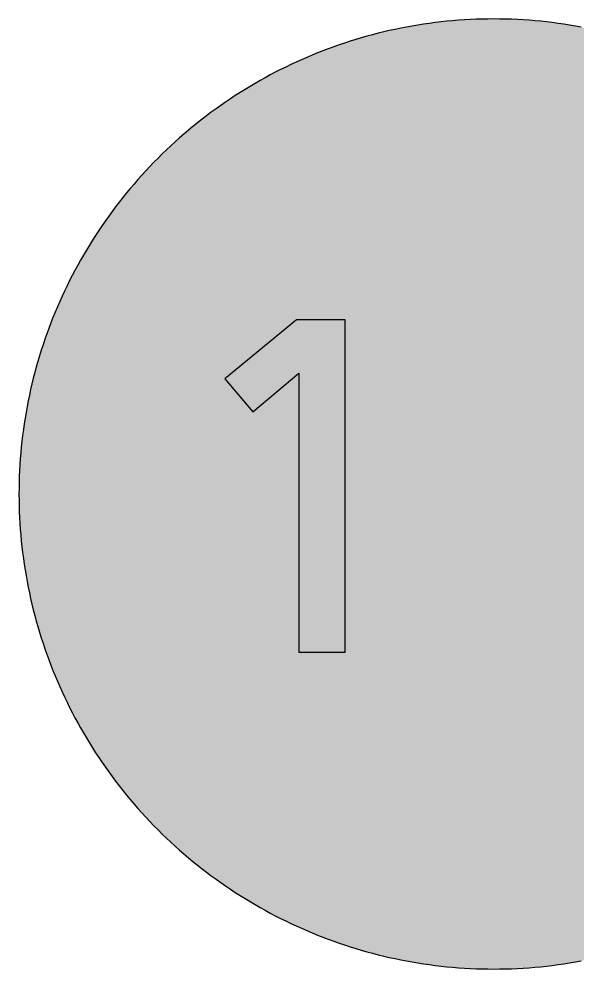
# Model space of a CAD drawing. Header units: millimetres. Extents: x 0 to 212, y 0 to 212.
# Drawn here: x 0.1 to 124.4, y 0.1 to 211.7 of the extents above; entities that cross this region are included whole.
import ezdxf

# ---------------------------------------------------------------- set-up
doc = ezdxf.new("R2010")
doc.units = ezdxf.units.MM

msp = doc.modelspace()

# ---------------------------------------------------------------- hatches: boundary and pattern name
for color, points in [(254, [(211.7189, 105.8869), (211.709, 107.2007), (211.6861, 108.5139), (211.6455, 109.8245), (211.5871, 111.1326), (211.5134, 112.4407), (211.4245, 113.7437), (211.3204, 115.0468), (211.201, 116.3447), (211.0638, 117.6426), (210.9114, 118.9355), (210.7413, 120.2258), (210.5584, 121.5136), (210.3577, 122.7988), (210.1418, 124.079), (209.9107, 125.3566), (209.6643, 126.6292), (209.4027, 127.8992), (209.1258, 129.1641), (208.8337, 130.4239), (208.5264, 131.6812), (208.2038, 132.936), (207.866, 134.1831), (207.5104, 135.4277), (207.1421, 136.6647), (206.7611, 137.8991), (206.3623, 139.1285), (205.9483, 140.3502), (205.5216, 141.5694), (205.0771, 142.781), (204.6199, 143.9901), (204.1474, 145.1915), (203.6623, 146.3853), (203.1619, 147.574), (202.6463, 148.7576), (202.1154, 149.9362), (201.5693, 151.1046), (201.0105, 152.2705), (200.439, 153.4262), (199.8523, 154.5768), (199.2503, 155.7198), (198.6356, 156.8577), (198.0057, 157.9855), (197.3605, 159.1081), (196.7052, 160.2232), (196.0321, 161.3281), (195.3489, 162.4279), (194.6504, 163.5176), (193.9366, 164.6022), (193.2102, 165.6766), (192.471, 166.7434), (191.7167, 167.8), (190.9521, 168.849), (190.1698, 169.8904), (189.3773, 170.9217), (188.5696, 171.9428), (187.7517, 172.9562), (186.9161, 173.9621), (186.0702, 174.9552), (185.2117, 175.9407), (184.338, 176.9161), (183.454, 177.8838), (182.5549, 178.8389), (181.643, 179.7837), (180.721, 180.7185), (179.7837, 181.643), (178.8389, 182.5549), (177.8838, 183.454), (176.9161, 184.338), (175.9407, 185.2117), (174.9552, 186.0702), (173.9621, 186.9161), (172.9562, 187.7492), (171.9428, 188.5696), (170.9217, 189.3773), (169.8904, 190.1698), (168.849, 190.9496), (167.8, 191.7167), (166.7408, 192.471), (165.6766, 193.2102), (164.6022, 193.9366), (163.5176, 194.6504), (162.4279, 195.3489), (161.3281, 196.0321), (160.2232, 196.7052), (159.1081, 197.3631), (157.9855, 198.0057), (156.8577, 198.6356), (155.7198, 199.2503), (154.5768, 199.8523), (153.4262, 200.439), (152.2705, 201.0131), (151.1046, 201.5719), (149.9362, 202.1154), (148.7576, 202.6463), (147.574, 203.1619), (146.3853, 203.6623), (145.1889, 204.15), (143.9875, 204.6199), (142.781, 205.0796), (141.5694, 205.5216), (140.3502, 205.9483), (139.1285, 206.3623), (137.8991, 206.7611), (136.6647, 207.1446), (135.4252, 207.5129), (134.1831, 207.866), (132.9334, 208.2038), (131.6812, 208.5264), (130.4239, 208.8337), (129.1641, 209.1284), (127.8966, 209.4052), (126.6292, 209.6668), (125.3541, 209.9132), (124.0765, 210.1444), (122.7963, 210.3603), (121.5136, 210.5584), (120.2258, 210.7438), (118.9355, 210.9114), (117.6401, 211.0638), (116.3447, 211.201), (115.0468, 211.3229), (113.7437, 211.4271), (112.4382, 211.516), (111.1326, 211.5896), (109.8245, 211.6455), (108.5113, 211.6861), (107.1982, 211.7115), (105.885, 211.7192), (104.5693, 211.7115), (103.2561, 211.6861), (101.9454, 211.6455), (100.6373, 211.5896), (99.3292, 211.516), (98.0262, 211.4271), (96.7232, 211.3229), (95.4253, 211.201), (94.1273, 211.0638), (92.8345, 210.9114), (91.5441, 210.7438), (90.2564, 210.5584), (88.9711, 210.3603), (87.691, 210.1444), (86.4133, 209.9132), (85.1408, 209.6668), (83.8708, 209.4052), (82.6059, 209.1284), (81.346, 208.8337), (80.0887, 208.5264), (78.834, 208.2038), (77.5868, 207.866), (76.3422, 207.5129), (75.1053, 207.1446), (73.8708, 206.7611), (72.6415, 206.3623), (71.4197, 205.9483), (70.2005, 205.5216), (68.9889, 205.0796), (67.7799, 204.6199), (66.5785, 204.15), (65.3847, 203.6623), (64.196, 203.1619), (63.0123, 202.6463), (61.8338, 202.1154), (60.6628, 201.5719), (59.4995, 201.0131), (58.3438, 200.439), (57.1932, 199.8523), (56.0502, 199.2503), (54.9123, 198.6356), (53.7845, 198.0057), (52.6618, 197.3631), (51.5468, 196.7052), (50.4419, 196.0321), (49.342, 195.3489), (48.2524, 194.6504), (47.1678, 193.9366), (46.0934, 193.2102), (45.0266, 192.471), (43.9699, 191.7167), (42.9209, 190.9496), (41.8795, 190.1698), (40.8483, 189.3773), (39.8272, 188.5696), (38.8137, 187.7492), (37.8079, 186.9161), (36.8148, 186.0702), (35.8292, 185.2117), (34.8539, 184.338), (33.8861, 183.454), (32.9311, 182.5549), (31.9862, 181.643), (31.049, 180.7185), (30.1269, 179.7837), (29.2151, 178.8389), (28.3159, 177.8838), (27.432, 176.9161), (26.5582, 175.9407), (25.6997, 174.9552), (24.8539, 173.9621), (24.0208, 172.9562), (23.2004, 171.9428), (22.3926, 170.9217), (21.6002, 169.8904), (20.8204, 168.849), (20.0533, 167.8), (19.2989, 166.7434), (18.5598, 165.6766), (17.8333, 164.6022), (17.1196, 163.5176), (16.4211, 162.4279), (15.7378, 161.3281), (15.0647, 160.2232), (14.4069, 159.1081), (13.7643, 157.9855), (13.1343, 156.8577), (12.5197, 155.7198), (11.9177, 154.5768), (11.3309, 153.4262), (10.7569, 152.2705), (10.1981, 151.1046), (9.6545, 149.9362), (9.1237, 148.7576), (8.6081, 147.574), (8.1077, 146.3853), (7.62, 145.1915), (7.1501, 143.9901), (6.6904, 142.781), (6.2484, 141.5694), (5.8217, 140.3502), (5.4077, 139.1285), (5.0089, 137.8991), (4.6253, 136.6647), (4.257, 135.4277), (3.904, 134.1831), (3.5662, 132.936), (3.2436, 131.6812), (2.9362, 130.4239), (2.6416, 129.1641), (2.3647, 127.8992), (2.1031, 126.6292), (1.8567, 125.3566), (1.6256, 124.079), (1.4097, 122.7988), (1.2116, 121.5136), (1.0262, 120.2258), (0.8585, 118.9355), (0.7061, 117.6426), (0.569, 116.3447), (0.447, 115.0468), (0.3429, 113.7437), (0.254, 112.4407), (0.1803, 111.1326), (0.1245, 109.8245), (0.0838, 108.5139), (0.0584, 107.2007), (0.0508, 105.885), (0.0584, 104.5718), (0.0838, 103.2586), (0.1245, 101.9454), (0.1803, 100.6373), (0.254, 99.3318), (0.3429, 98.0262), (0.447, 96.7232), (0.569, 95.4253), (0.7061, 94.1299), (0.8585, 92.8345), (1.0262, 91.5441), (1.2116, 90.2564), (1.4097, 88.9737), (1.6256, 87.6935), (1.8567, 86.4159), (2.1031, 85.1408), (2.3647, 83.8733), (2.6416, 82.6059), (2.9362, 81.346), (3.2436, 80.0887), (3.5662, 78.8365), (3.904, 77.5868), (4.257, 76.3448), (4.6253, 75.1053), (5.0089, 73.8708), (5.4077, 72.6415), (5.8217, 71.4197), (6.2484, 70.2005), (6.6904, 68.9889), (7.1501, 67.7824), (7.62, 66.581), (8.1077, 65.3847), (8.6081, 64.196), (9.1237, 63.0123), (9.6545, 61.8338), (10.1981, 60.6654), (10.7569, 59.4995), (11.3309, 58.3438), (11.9177, 57.1932), (12.5197, 56.0502), (13.1343, 54.9123), (13.7643, 53.7845), (14.4069, 52.6618), (15.0647, 51.5468), (15.7378, 50.4419), (16.4211, 49.342), (17.1196, 48.2524), (17.8333, 47.1678), (18.5598, 46.0934), (19.2989, 45.0291), (20.0533, 43.9699), (20.8204, 42.9209), (21.6002, 41.8795), (22.3926, 40.8483), (23.2004, 39.8272), (24.0208, 38.8137), (24.8539, 37.8079), (25.6997, 36.8148), (26.5582, 35.8292), (27.432, 34.8539), (28.3159, 33.8861), (29.2151, 32.9311), (30.1269, 31.9862), (31.049, 31.049), (31.9862, 30.1269), (32.9311, 29.2151), (33.8861, 28.3159), (34.8539, 27.432), (35.8292, 26.5582), (36.8148, 25.6997), (37.8079, 24.8539), (38.8137, 24.0182), (39.8272, 23.2004), (40.8483, 22.3926), (41.8795, 21.6002), (42.9209, 20.8178), (43.9699, 20.0533), (45.0266, 19.2989), (46.0934, 18.5598), (47.1678, 17.8333), (48.2524, 17.1196), (49.342, 16.4211), (50.4419, 15.7378), (51.5468, 15.0647), (52.6618, 14.4094), (53.7845, 13.7643), (54.9123, 13.1343), (56.0502, 12.5197), (57.1932, 11.9177), (58.3438, 11.3309), (59.4995, 10.7594), (60.6628, 10.2006), (61.8338, 9.6545), (63.0123, 9.1237), (64.196, 8.6081), (65.3847, 8.1077), (66.5785, 7.6225), (67.7799, 7.1501), (68.9889, 6.6929), (70.2005, 6.2484), (71.4197, 5.8217), (72.6415, 5.4077), (73.8708, 5.0089), (75.1053, 4.6279), (76.3422, 4.2596), (77.5868, 3.904), (78.834, 3.5662), (80.0887, 3.2436), (81.346, 2.9362), (82.6059, 2.6441), (83.8708, 2.3673), (85.1408, 2.1057), (86.4133, 1.8593), (87.691, 1.6281), (88.9711, 1.4122), (90.2564, 1.2116), (91.5441, 1.0287), (92.8345, 0.8585), (94.1273, 0.7061), (95.4253, 0.569), (96.7232, 0.4496), (98.0262, 0.3454), (99.3292, 0.2565), (100.6373, 0.1829), (101.9454, 0.1245), (103.2561, 0.0838), (104.5693, 0.061), (105.885, 0.0533), (107.1982, 0.061), (108.5113, 0.0838), (109.8245, 0.1245), (111.1326, 0.1829), (112.4382, 0.2565), (113.7437, 0.3454), (115.0468, 0.4496), (116.3447, 0.569), (117.6401, 0.7061), (118.9355, 0.8585), (120.2258, 1.0287), (121.5136, 1.2116), (122.7963, 1.4122), (124.0765, 1.6281), (125.3541, 1.8593), (126.6292, 2.1057), (127.8966, 2.3673), (129.1641, 2.6441), (130.4239, 2.9362), (131.6812, 3.2436), (132.9334, 3.5662), (134.1831, 3.904), (135.4252, 4.2596), (136.6647, 4.6279), (137.8991, 5.0089), (139.1285, 5.4077), (140.3502, 5.8217), (141.5694, 6.2484), (142.781, 6.6929), (143.9875, 7.1501), (145.1889, 7.6225), (146.3853, 8.1077), (147.574, 8.6081), (148.7576, 9.1237), (149.9362, 9.6545), (151.1046, 10.2006), (152.2705, 10.7594), (153.4262, 11.3309), (154.5768, 11.9177), (155.7198, 12.5197), (156.8577, 13.1343), (157.9855, 13.7643), (159.1081, 14.4094), (160.2232, 15.0647), (161.3281, 15.7378), (162.4279, 16.4211), (163.5176, 17.1196), (164.6022, 17.8333), (165.6766, 18.5598), (166.7408, 19.2989), (167.8, 20.0533), (168.849, 20.8178), (169.8904, 21.6002), (170.9217, 22.3926), (171.9428, 23.2004), (172.9562, 24.0182), (173.9621, 24.8539), (174.9552, 25.6997), (175.9407, 26.5582), (176.9161, 27.432), (177.8838, 28.3159), (178.8389, 29.2151), (179.7837, 30.1269), (180.721, 31.049), (181.643, 31.9862), (182.5549, 32.9311), (183.454, 33.8861), (184.338, 34.8539), (185.2117, 35.8292), (186.0702, 36.8148), (186.9161, 37.8079), (187.7517, 38.8137), (188.5696, 39.8272), (189.3773, 40.8483), (190.1698, 41.8795), (190.9521, 42.9209), (191.7167, 43.9699), (192.471, 45.0291), (193.2102, 46.0934), (193.9366, 47.1678), (194.6504, 48.2524), (195.3489, 49.342), (196.0321, 50.4419), (196.7052, 51.5468), (197.3605, 52.6618), (198.0057, 53.7845), (198.6356, 54.9123), (199.2503, 56.0502), (199.8523, 57.1932), (200.439, 58.3438), (201.0105, 59.4995), (201.5693, 60.6654), (202.1154, 61.8338), (202.6463, 63.0123), (203.1619, 64.196), (203.6623, 65.3847), (204.1474, 66.581), (204.6199, 67.7824), (205.0771, 68.9889), (205.5216, 70.2005), (205.9483, 71.4197), (206.3623, 72.6415), (206.7611, 73.8708), (207.1421, 75.1053), (207.5104, 76.3448), (207.866, 77.5868), (208.2038, 78.8365), (208.5264, 80.0887), (208.8337, 81.346), (209.1258, 82.6059), (209.4027, 83.8733), (209.6643, 85.1408), (209.9107, 86.4159), (210.1418, 87.6935), (210.3577, 88.9737), (210.5584, 90.2564), (210.7413, 91.5441), (210.9114, 92.8345), (211.0638, 94.1299), (211.201, 95.4253), (211.3204, 96.7232), (211.4245, 98.0262), (211.5134, 99.3318), (211.5871, 100.6373), (211.6455, 101.9454), (211.6861, 103.2586), (211.709, 104.5718), (211.7166, 105.885)]), (59, [(62.4237, 70.6092), (72.7964, 70.6092), (72.7964, 144.6911), (61.8945, 144.6911), (45.9133, 131.5678), (52.1589, 124.1594), (62.4237, 132.8371)])]:
    msp.add_hatch(color=color).paths.add_polyline_path(points)
h = msp.add_hatch(color=59)
edge = h.paths.add_edge_path()
edge.add_line((111.8485, 107.5432), (111.8464, 106.3955))
edge.add_line((111.8464, 106.3955), (111.8413, 105.2779))
edge.add_line((111.8413, 105.2779), (111.8337, 104.1908))
edge.add_line((111.8337, 104.1908), (111.821, 103.1291))
edge.add_line((111.821, 103.1291), (111.8057, 102.0978))
edge.add_line((111.8057, 102.0978), (111.7879, 101.092))
edge.add_line((111.7879, 101.092), (111.7651, 100.1141))
edge.add_line((111.7651, 100.1141), (111.7397, 99.1641))
edge.add_line((111.7397, 99.1641), (111.7117, 98.2396))
edge.add_line((111.7117, 98.2396), (111.6787, 97.3404))
edge.add_line((111.6787, 97.3404), (111.6432, 96.4692))
edge.add_line((111.6432, 96.4692), (111.6025, 95.6208))
edge.add_line((111.6025, 95.6208), (111.5593, 94.8004))
edge.add_line((111.5593, 94.8004), (111.5111, 94.0029))
edge.add_line((111.5111, 94.0029), (111.4603, 93.2307))
edge.add_line((111.4603, 93.2307), (111.4069, 92.4814))
edge.add_line((111.4069, 92.4814), (111.346, 91.7575))
edge.add_line((111.346, 91.7575), (111.285, 91.0565))
edge.add_line((111.285, 91.0565), (111.219, 90.3757))
edge.add_line((111.219, 90.3757), (111.1479, 89.7204))
edge.add_line((111.1479, 89.7204), (111.0742, 89.088))
edge.add_line((111.0742, 89.088), (110.9955, 88.4758))
edge.add_line((110.9955, 88.4758), (110.9116, 87.8865))
edge.add_line((110.9116, 87.8865), (110.8253, 87.3176))
edge.add_line((110.8253, 87.3176), (110.7364, 86.7689))
edge.add_line((110.7364, 86.7689), (110.6399, 86.2432))
edge.add_line((110.6399, 86.2432), (110.5408, 85.7352))
edge.add_line((110.5408, 85.7352), (110.4392, 85.25))
edge.add_line((110.4392, 85.25), (110.33, 84.7827))
edge.add_line((110.33, 84.7827), (110.2182, 84.3331))
edge.add_line((110.2182, 84.3331), (110.1014, 83.9038))
edge.add_line((110.1014, 83.9038), (109.982, 83.4923))
edge.add_line((109.982, 83.4923), (109.8575, 83.1012))
edge.add_line((109.8575, 83.1012), (109.728, 82.7253))
edge.add_line((109.728, 82.7253), (109.5934, 82.3671))
edge.add_line((109.5934, 82.3671), (109.4537, 82.0268))
edge.add_line((109.4537, 82.0268), (109.3114, 81.7042))
edge.add_line((109.3114, 81.7042), (109.1641, 81.3968))
edge.add_line((109.1641, 81.3968), (109.0117, 81.1047))
edge.add_line((109.0117, 81.1047), (108.8542, 80.8279))
edge.add_line((108.8542, 80.8279), (108.6942, 80.5688))
edge.add_line((108.6942, 80.5688), (108.5266, 80.3224))
edge.add_line((108.5266, 80.3224), (108.3564, 80.0938))
edge.add_line((108.3564, 80.0938), (108.1786, 79.8754))
edge.add_line((108.1786, 79.8754), (107.9983, 79.6747))
edge.add_line((107.9983, 79.6747), (107.8128, 79.4842))
edge.add_line((107.8128, 79.4842), (107.6223, 79.309))
edge.add_line((107.6223, 79.309), (107.4268, 79.1464))
edge.add_line((107.4268, 79.1464), (107.2261, 78.9965))
edge.add_line((107.2261, 78.9965), (107.0204, 78.8594))
edge.add_line((107.0204, 78.8594), (106.8095, 78.7324))
edge.add_line((106.8095, 78.7324), (106.5936, 78.6181))
edge.add_line((106.5936, 78.6181), (106.3727, 78.5165))
edge.add_line((106.3727, 78.5165), (106.1466, 78.4225))
edge.add_line((106.1466, 78.4225), (105.9155, 78.3412))
edge.add_line((105.9155, 78.3412), (105.6792, 78.2701))
edge.add_line((105.6792, 78.2701), (105.4354, 78.2066))
edge.add_line((105.4354, 78.2066), (105.189, 78.1533))
edge.add_line((105.189, 78.1533), (104.935, 78.1101))
edge.add_line((104.935, 78.1101), (104.6785, 78.0745))
edge.add_line((104.6785, 78.0745), (104.4143, 78.0491))
edge.add_line((104.4143, 78.0491), (104.1451, 78.0313))
edge.add_line((104.1451, 78.0313), (103.8708, 78.0186))
edge.add_line((103.8708, 78.0186), (103.5914, 78.0161))
edge.add_line((103.5914, 78.0161), (103.3018, 78.0212))
edge.add_line((103.3018, 78.0212), (103.0173, 78.0339))
edge.add_line((103.0173, 78.0339), (102.7405, 78.0593))
edge.add_line((102.7405, 78.0593), (102.4687, 78.0923))
edge.add_line((102.4687, 78.0923), (102.2045, 78.1355))
edge.add_line((102.2045, 78.1355), (101.9454, 78.1888))
edge.add_line((101.9454, 78.1888), (101.6914, 78.2549))
edge.add_line((101.6914, 78.2549), (101.4451, 78.3311))
edge.add_line((101.4451, 78.3311), (101.2012, 78.4174))
edge.add_line((101.2012, 78.4174), (100.965, 78.5139))
edge.add_line((100.965, 78.5139), (100.7364, 78.6232))
edge.add_line((100.7364, 78.6232), (100.5103, 78.7451))
edge.add_line((100.5103, 78.7451), (100.2919, 78.8797))
edge.add_line((100.2919, 78.8797), (100.0785, 79.0245))
edge.add_line((100.0785, 79.0245), (99.8703, 79.1845))
edge.add_line((99.8703, 79.1845), (99.6671, 79.3547))
edge.add_line((99.6671, 79.3547), (99.4689, 79.5401))
edge.add_line((99.4689, 79.5401), (99.2784, 79.7382))
edge.add_line((99.2784, 79.7382), (99.0905, 79.949))
edge.add_line((99.0905, 79.949), (98.9101, 80.1751))
edge.add_line((98.9101, 80.1751), (98.7349, 80.4139))
edge.add_line((98.7349, 80.4139), (98.5622, 80.6679))
edge.add_line((98.5622, 80.6679), (98.3971, 80.9371))
edge.add_line((98.3971, 80.9371), (98.2345, 81.219))
edge.add_line((98.2345, 81.219), (98.0796, 81.5188))
edge.add_line((98.0796, 81.5188), (97.9297, 81.8312))
edge.add_line((97.9297, 81.8312), (97.7824, 82.1614))
edge.add_line((97.7824, 82.1614), (97.6401, 82.5043))
edge.add_line((97.6401, 82.5043), (97.5055, 82.8675))
edge.add_line((97.5055, 82.8675), (97.3734, 83.2434))
edge.add_line((97.3734, 83.2434), (97.2464, 83.6371))
edge.add_line((97.2464, 83.6371), (97.122, 84.0486))
edge.add_line((97.122, 84.0486), (97.0051, 84.4753))
edge.add_line((97.0051, 84.4753), (96.8908, 84.9224))
edge.add_line((96.8908, 84.9224), (96.7816, 85.3846))
edge.add_line((96.7816, 85.3846), (96.6775, 85.8647))
edge.add_line((96.6775, 85.8647), (96.5784, 86.3625))
edge.add_line((96.5784, 86.3625), (96.4819, 86.8782))
edge.add_line((96.4819, 86.8782), (96.3905, 87.4141))
edge.add_line((96.3905, 87.4141), (96.3016, 87.9678))
edge.add_line((96.3016, 87.9678), (96.2203, 88.5419))
edge.add_line((96.2203, 88.5419), (96.139, 89.1337))
edge.add_line((96.139, 89.1337), (96.0653, 89.7458))
edge.add_line((96.0653, 89.7458), (95.9942, 90.3783))
edge.add_line((95.9942, 90.3783), (95.9256, 91.0285))
edge.add_line((95.9256, 91.0285), (95.8647, 91.7016))
edge.add_line((95.8647, 91.7016), (95.8037, 92.3925))
edge.add_line((95.8037, 92.3925), (95.7478, 93.1062))
edge.add_line((95.7478, 93.1062), (95.697, 93.8403))
edge.add_line((95.697, 93.8403), (95.6488, 94.5972))
edge.add_line((95.6488, 94.5972), (95.6056, 95.3719))
edge.add_line((95.6056, 95.3719), (95.5624, 96.172))
edge.add_line((95.5624, 96.172), (95.5269, 96.9924))
edge.add_line((95.5269, 96.9924), (95.4938, 97.8357))
edge.add_line((95.4938, 97.8357), (95.4634, 98.7019))
edge.add_line((95.4634, 98.7019), (95.4354, 99.5883))
edge.add_line((95.4354, 99.5883), (95.4126, 100.5002))
edge.add_line((95.4126, 100.5002), (95.3922, 101.4349))
edge.add_line((95.3922, 101.4349), (95.3745, 102.3925))
edge.add_line((95.3745, 102.3925), (95.3618, 103.3729))
edge.add_line((95.3618, 103.3729), (95.3516, 104.3788))
edge.add_line((95.3516, 104.3788), (95.344, 105.41))
edge.add_line((95.344, 105.41), (95.3389, 106.4641))
edge.add_line((95.3389, 106.4641), (95.3364, 107.5411))
edge.add_line((95.3364, 107.5411), (95.3389, 108.6409))
edge.add_line((95.3389, 108.6409), (95.344, 109.7128))
edge.add_line((95.344, 109.7128), (95.3516, 110.7592))
edge.add_line((95.3516, 110.7592), (95.3643, 111.7829))
edge.add_line((95.3643, 111.7829), (95.3795, 112.7811))
edge.add_line((95.3795, 112.7811), (95.3999, 113.7539))
edge.add_line((95.3999, 113.7539), (95.4227, 114.7013))
edge.add_line((95.4227, 114.7013), (95.4481, 115.6259))
edge.add_line((95.4481, 115.6259), (95.4786, 116.5276))
edge.add_line((95.4786, 116.5276), (95.5116, 117.4039))
edge.add_line((95.5116, 117.4039), (95.5497, 118.2573))
edge.add_line((95.5497, 118.2573), (95.5904, 119.0904))
edge.add_line((95.5904, 119.0904), (95.6361, 119.8982))
edge.add_line((95.6361, 119.8982), (95.6843, 120.683))
edge.add_line((95.6843, 120.683), (95.7377, 121.4476))
edge.add_line((95.7377, 121.4476), (95.7936, 122.1892))
edge.add_line((95.7936, 122.1892), (95.8545, 122.9106))
edge.add_line((95.8545, 122.9106), (95.918, 123.6091))
edge.add_line((95.918, 123.6091), (95.9866, 124.2873))
edge.add_line((95.9866, 124.2873), (96.0577, 124.9451))
edge.add_line((96.0577, 124.9451), (96.1339, 125.5801))
edge.add_line((96.1339, 125.5801), (96.2152, 126.1974))
edge.add_line((96.2152, 126.1974), (96.299, 126.7943))
edge.add_line((96.299, 126.7943), (96.3854, 127.3683))
edge.add_line((96.3854, 127.3683), (96.4794, 127.9271))
edge.add_line((96.4794, 127.9271), (96.5759, 128.463))
edge.add_line((96.5759, 128.463), (96.6749, 128.9837))
edge.add_line((96.6749, 128.9837), (96.7816, 129.4841))
edge.add_line((96.7816, 129.4841), (96.8883, 129.9642))
edge.add_line((96.8883, 129.9642), (97.0026, 130.429))
edge.add_line((97.0026, 130.429), (97.1194, 130.8735))
edge.add_line((97.1194, 130.8735), (97.2414, 131.3028))
edge.add_line((97.2414, 131.3028), (97.3684, 131.7117))
edge.add_line((97.3684, 131.7117), (97.4979, 132.1054))
edge.add_line((97.4979, 132.1054), (97.6351, 132.4813))
edge.add_line((97.6351, 132.4813), (97.7722, 132.842))
edge.add_line((97.7722, 132.842), (97.917, 133.1874))
edge.add_line((97.917, 133.1874), (98.0643, 133.5151))
edge.add_line((98.0643, 133.5151), (98.2193, 133.825))
edge.add_line((98.2193, 133.825), (98.3767, 134.1222))
edge.add_line((98.3767, 134.1222), (98.5368, 134.4041))
edge.add_line((98.5368, 134.4041), (98.7044, 134.6708))
edge.add_line((98.7044, 134.6708), (98.8746, 134.9223))
edge.add_line((98.8746, 134.9223), (99.0524, 135.1585))
edge.add_line((99.0524, 135.1585), (99.2327, 135.382))
edge.add_line((99.2327, 135.382), (99.4181, 135.5903))
edge.add_line((99.4181, 135.5903), (99.6061, 135.7859))
edge.add_line((99.6061, 135.7859), (99.8017, 135.9687))
edge.add_line((99.8017, 135.9687), (100.0023, 136.1364))
edge.add_line((100.0023, 136.1364), (100.2055, 136.2939))
edge.add_line((100.2055, 136.2939), (100.4138, 136.4361))
edge.add_line((100.4138, 136.4361), (100.6297, 136.5682))
edge.add_line((100.6297, 136.5682), (100.8482, 136.6876))
edge.add_line((100.8482, 136.6876), (101.0717, 136.7942))
edge.add_line((101.0717, 136.7942), (101.3003, 136.8908))
edge.add_line((101.3003, 136.8908), (101.5365, 136.9771))
edge.add_line((101.5365, 136.9771), (101.7753, 137.0508))
edge.add_line((101.7753, 137.0508), (102.0191, 137.1117))
edge.add_line((102.0191, 137.1117), (102.268, 137.1651))
edge.add_line((102.268, 137.1651), (102.522, 137.2083))
edge.add_line((102.522, 137.2083), (102.7811, 137.2413))
edge.add_line((102.7811, 137.2413), (103.0453, 137.2641))
edge.add_line((103.0453, 137.2641), (103.317, 137.2768))
edge.add_line((103.317, 137.2768), (103.5914, 137.2819))
edge.add_line((103.5914, 137.2819), (103.8606, 137.2768))
edge.add_line((103.8606, 137.2768), (104.1273, 137.2667))
edge.add_line((104.1273, 137.2667), (104.3864, 137.2464))
edge.add_line((104.3864, 137.2464), (104.6429, 137.2184))
edge.add_line((104.6429, 137.2184), (104.8944, 137.1829))
edge.add_line((104.8944, 137.1829), (105.1408, 137.1371))
edge.add_line((105.1408, 137.1371), (105.3821, 137.0838))
edge.add_line((105.3821, 137.0838), (105.6183, 137.0203))
edge.add_line((105.6183, 137.0203), (105.8494, 136.9441))
edge.add_line((105.8494, 136.9441), (106.0755, 136.8603))
edge.add_line((106.0755, 136.8603), (106.2965, 136.7663))
edge.add_line((106.2965, 136.7663), (106.5149, 136.6596))
edge.add_line((106.5149, 136.6596), (106.7283, 136.5428))
edge.add_line((106.7283, 136.5428), (106.934, 136.4132))
edge.add_line((106.934, 136.4132), (107.1372, 136.271))
edge.add_line((107.1372, 136.271), (107.3379, 136.1161))
edge.add_line((107.3379, 136.1161), (107.5309, 135.951))
edge.add_line((107.5309, 135.951), (107.7214, 135.7706))
edge.add_line((107.7214, 135.7706), (107.9043, 135.5776))
edge.add_line((107.9043, 135.5776), (108.0846, 135.3718))
edge.add_line((108.0846, 135.3718), (108.2599, 135.1509))
edge.add_line((108.2599, 135.1509), (108.4326, 134.9172))
edge.add_line((108.4326, 134.9172), (108.6002, 134.6657))
edge.add_line((108.6002, 134.6657), (108.7603, 134.4016))
edge.add_line((108.7603, 134.4016), (108.9203, 134.1222))
edge.add_line((108.9203, 134.1222), (109.0727, 133.825))
edge.add_line((109.0727, 133.825), (109.2225, 133.5126))
edge.add_line((109.2225, 133.5126), (109.3673, 133.1849))
edge.add_line((109.3673, 133.1849), (109.507, 132.8395))
edge.add_line((109.507, 132.8395), (109.6442, 132.4762))
edge.add_line((109.6442, 132.4762), (109.7737, 132.0952))
edge.add_line((109.7737, 132.0952), (109.9033, 131.699))
edge.add_line((109.9033, 131.699), (110.0252, 131.2824))
edge.add_line((110.0252, 131.2824), (110.1446, 130.8481))
edge.add_line((110.1446, 130.8481), (110.2589, 130.396))
edge.add_line((110.2589, 130.396), (110.3681, 129.9235))
edge.add_line((110.3681, 129.9235), (110.4748, 129.4308))
edge.add_line((110.4748, 129.4308), (110.5789, 128.9177))
edge.add_line((110.5789, 128.9177), (110.6754, 128.3868))
edge.add_line((110.6754, 128.3868), (110.7694, 127.8357))
edge.add_line((110.7694, 127.8357), (110.8608, 127.2616))
edge.add_line((110.8608, 127.2616), (110.9447, 126.6673))
edge.add_line((110.9447, 126.6673), (111.0259, 126.05))
edge.add_line((111.0259, 126.05), (111.1047, 125.4125))
edge.add_line((111.1047, 125.4125), (111.1783, 124.7521))
edge.add_line((111.1783, 124.7521), (111.2495, 124.0714))
edge.add_line((111.2495, 124.0714), (111.313, 123.3653))
edge.add_line((111.313, 123.3653), (111.3765, 122.6363))
edge.add_line((111.3765, 122.6363), (111.4349, 121.8844))
edge.add_line((111.4349, 121.8844), (111.4882, 121.1072))
edge.add_line((111.4882, 121.1072), (111.539, 120.3071))
edge.add_line((111.539, 120.3071), (111.5847, 119.4816))
edge.add_line((111.5847, 119.4816), (111.6254, 118.6332))
edge.add_line((111.6254, 118.6332), (111.666, 117.7569))
edge.add_line((111.666, 117.7569), (111.699, 116.8578))
edge.add_line((111.699, 116.8578), (111.7321, 115.9307))
edge.add_line((111.7321, 115.9307), (111.7575, 114.9782))
edge.add_line((111.7575, 114.9782), (111.7829, 113.9977))
edge.add_line((111.7829, 113.9977), (111.8032, 112.9919))
edge.add_line((111.8032, 112.9919), (111.8184, 111.9581))
edge.add_line((111.8184, 111.9581), (111.8311, 110.8964))
edge.add_line((111.8311, 110.8964), (111.8413, 109.8067))
edge.add_line((111.8413, 109.8067), (111.8464, 108.6891))
edge.add_line((111.8464, 108.6891), (111.8464, 107.5411))
edge = h.paths.add_edge_path(flags=16)
edge.add_line((122.3257, 107.5432), (122.3213, 108.8288))
edge.add_line((122.3213, 108.8288), (122.3086, 110.0912))
edge.add_line((122.3086, 110.0912), (122.2908, 111.3282))
edge.add_line((122.2908, 111.3282), (122.2629, 112.5398))
edge.add_line((122.2629, 112.5398), (122.2273, 113.7285))
edge.add_line((122.2273, 113.7285), (122.1842, 114.8918))
edge.add_line((122.1842, 114.8918), (122.1334, 116.0297))
edge.add_line((122.1334, 116.0297), (122.0749, 117.1448))
edge.add_line((122.0749, 117.1448), (122.0089, 118.2345))
edge.add_line((122.0089, 118.2345), (121.9327, 119.3013))
edge.add_line((121.9327, 119.3013), (121.8489, 120.3452))
edge.add_line((121.8489, 120.3452), (121.7574, 121.3637))
edge.add_line((121.7574, 121.3637), (121.6558, 122.3594))
edge.add_line((121.6558, 122.3594), (121.5466, 123.3322))
edge.add_line((121.5466, 123.3322), (121.4298, 124.2822))
edge.add_line((121.4298, 124.2822), (121.3028, 125.2093))
edge.add_line((121.3028, 125.2093), (121.1682, 126.1135))
edge.add_line((121.1682, 126.1135), (121.0234, 126.9949))
edge.add_line((121.0234, 126.9949), (120.871, 127.8534))
edge.add_line((120.871, 127.8534), (120.7084, 128.6891))
edge.add_line((120.7084, 128.6891), (120.5382, 129.5044))
edge.add_line((120.5382, 129.5044), (120.3579, 130.2969))
edge.add_line((120.3579, 130.2969), (120.1674, 131.0665))
edge.add_line((120.1674, 131.0665), (119.9693, 131.8158))
edge.add_line((119.9693, 131.8158), (119.761, 132.5423))
edge.add_line((119.761, 132.5423), (119.5451, 133.2484))
edge.add_line((119.5451, 133.2484), (119.3165, 133.9342))
edge.add_line((119.3165, 133.9342), (119.0803, 134.5971))
edge.add_line((119.0803, 134.5971), (118.8339, 135.2398))
edge.add_line((118.8339, 135.2398), (118.5799, 135.8621))
edge.add_line((118.5799, 135.8621), (118.3132, 136.4615))
edge.add_line((118.3132, 136.4615), (118.0389, 137.0432))
edge.add_line((118.0389, 137.0432), (117.7519, 137.6045))
edge.add_line((117.7519, 137.6045), (117.4572, 138.143))
edge.add_line((117.4572, 138.143), (117.1524, 138.6637))
edge.add_line((117.1524, 138.6637), (116.8375, 139.1641))
edge.add_line((116.8375, 139.1641), (116.5123, 139.6441))
edge.add_line((116.5123, 139.6441), (116.1745, 140.1064))
edge.add_line((116.1745, 140.1064), (115.8291, 140.5484))
edge.add_line((115.8291, 140.5484), (115.4709, 140.97))
edge.add_line((115.4709, 140.97), (115.1052, 141.3739))
edge.add_line((115.1052, 141.3739), (114.7267, 141.7599))
edge.add_line((114.7267, 141.7599), (114.3381, 142.1257))
edge.add_line((114.3381, 142.1257), (113.9393, 142.4711))
edge.add_line((113.9393, 142.4711), (113.5304, 142.8013))
edge.add_line((113.5304, 142.8013), (113.1087, 143.1112))
edge.add_line((113.1087, 143.1112), (112.6769, 143.4033))
edge.add_line((112.6769, 143.4033), (112.235, 143.6776))
edge.add_line((112.235, 143.6776), (111.7803, 143.9342))
edge.add_line((111.7803, 143.9342), (111.3155, 144.1729))
edge.add_line((111.3155, 144.1729), (110.838, 144.3939))
edge.add_line((110.838, 144.3939), (110.3503, 144.5997))
edge.add_line((110.3503, 144.5997), (109.8525, 144.7851))
edge.add_line((109.8525, 144.7851), (109.3419, 144.9553))
edge.add_line((109.3419, 144.9553), (108.8187, 145.1077))
edge.add_line((108.8187, 145.1077), (108.2853, 145.2448))
edge.add_line((108.2853, 145.2448), (107.7417, 145.3642))
edge.add_line((107.7417, 145.3642), (107.1829, 145.4658))
edge.add_line((107.1829, 145.4658), (106.614, 145.5522))
edge.add_line((106.614, 145.5522), (106.0348, 145.6233))
edge.add_line((106.0348, 145.6233), (105.4405, 145.6792))
edge.add_line((105.4405, 145.6792), (104.836, 145.7173))
edge.add_line((104.836, 145.7173), (104.2213, 145.7401))
edge.add_line((104.2213, 145.7401), (103.5914, 145.7477))
edge.add_line((103.5914, 145.7477), (102.9564, 145.7401))
edge.add_line((102.9564, 145.7401), (102.3366, 145.7173))
edge.add_line((102.3366, 145.7173), (101.727, 145.6792))
edge.add_line((101.727, 145.6792), (101.1301, 145.6233))
edge.add_line((101.1301, 145.6233), (100.5459, 145.5522))
edge.add_line((100.5459, 145.5522), (99.9719, 145.4658))
edge.add_line((99.9719, 145.4658), (99.4105, 145.3642))
edge.add_line((99.4105, 145.3642), (98.8619, 145.2448))
edge.add_line((98.8619, 145.2448), (98.3259, 145.1077))
edge.add_line((98.3259, 145.1077), (97.8002, 144.9553))
edge.add_line((97.8002, 144.9553), (97.2845, 144.7851))
edge.add_line((97.2845, 144.7851), (96.7842, 144.5997))
edge.add_line((96.7842, 144.5997), (96.2914, 144.3939))
edge.add_line((96.2914, 144.3939), (95.8139, 144.1729))
edge.add_line((95.8139, 144.1729), (95.344, 143.9342))
edge.add_line((95.344, 143.9342), (94.8893, 143.6776))
edge.add_line((94.8893, 143.6776), (94.4423, 143.4033))
edge.add_line((94.4423, 143.4033), (94.0079, 143.1112))
edge.add_line((94.0079, 143.1112), (93.5863, 142.8013))
edge.add_line((93.5863, 142.8013), (93.1723, 142.4711))
edge.add_line((93.1723, 142.4711), (92.771, 142.1257))
edge.add_line((92.771, 142.1257), (92.3798, 141.7599))
edge.add_line((92.3798, 141.7599), (92.0013, 141.3739))
edge.add_line((92.0013, 141.3739), (91.6305, 140.97))
edge.add_line((91.6305, 140.97), (91.2724, 140.5484))
edge.add_line((91.2724, 140.5484), (90.9244, 140.1064))
edge.add_line((90.9244, 140.1064), (90.5866, 139.6441))
edge.add_line((90.5866, 139.6441), (90.2589, 139.1641))
edge.add_line((90.2589, 139.1641), (89.9439, 138.6637))
edge.add_line((89.9439, 138.6637), (89.6366, 138.143))
edge.add_line((89.6366, 138.143), (89.3394, 137.6045))
edge.add_line((89.3394, 137.6045), (89.0524, 137.0432))
edge.add_line((89.0524, 137.0432), (88.7755, 136.4615))
edge.add_line((88.7755, 136.4615), (88.5088, 135.8621))
edge.add_line((88.5088, 135.8621), (88.2523, 135.2398))
edge.add_line((88.2523, 135.2398), (88.0059, 134.5971))
edge.add_line((88.0059, 134.5971), (87.7697, 133.9342))
edge.add_line((87.7697, 133.9342), (87.5411, 133.2484))
edge.add_line((87.5411, 133.2484), (87.3227, 132.5423))
edge.add_line((87.3227, 132.5423), (87.1144, 131.8158))
edge.add_line((87.1144, 131.8158), (86.9163, 131.0665))
edge.add_line((86.9163, 131.0665), (86.7258, 130.2969))
edge.add_line((86.7258, 130.2969), (86.5454, 129.5044))
edge.add_line((86.5454, 129.5044), (86.3727, 128.6891))
edge.add_line((86.3727, 128.6891), (86.2101, 127.8534))
edge.add_line((86.2101, 127.8534), (86.0577, 126.9949))
edge.add_line((86.0577, 126.9949), (85.913, 126.1135))
edge.add_line((85.913, 126.1135), (85.7783, 125.2093))
edge.add_line((85.7783, 125.2093), (85.6513, 124.2822))
edge.add_line((85.6513, 124.2822), (85.532, 123.3322))
edge.add_line((85.532, 123.3322), (85.4227, 122.3594))
edge.add_line((85.4227, 122.3594), (85.3211, 121.3637))
edge.add_line((85.3211, 121.3637), (85.2297, 120.3452))
edge.add_line((85.2297, 120.3452), (85.1459, 119.3013))
edge.add_line((85.1459, 119.3013), (85.0697, 118.2345))
edge.add_line((85.0697, 118.2345), (85.0036, 117.1448))
edge.add_line((85.0036, 117.1448), (84.9452, 116.0297))
edge.add_line((84.9452, 116.0297), (84.8919, 114.8918))
edge.add_line((84.8919, 114.8918), (84.8512, 113.7285))
edge.add_line((84.8512, 113.7285), (84.8157, 112.5398))
edge.add_line((84.8157, 112.5398), (84.7877, 111.3282))
edge.add_line((84.7877, 111.3282), (84.77, 110.0912))
edge.add_line((84.77, 110.0912), (84.7573, 108.8288))
edge.add_line((84.7573, 108.8288), (84.7547, 107.5411))
edge.add_line((84.7547, 107.5411), (84.7573, 106.2558))
edge.add_line((84.7573, 106.2558), (84.77, 104.9934))
edge.add_line((84.77, 104.9934), (84.7877, 103.7565))
edge.add_line((84.7877, 103.7565), (84.8157, 102.5449))
edge.add_line((84.8157, 102.5449), (84.8512, 101.3587))
edge.add_line((84.8512, 101.3587), (84.8919, 100.1979))
edge.add_line((84.8919, 100.1979), (84.9452, 99.06))
edge.add_line((84.9452, 99.06), (85.0036, 97.9475))
edge.add_line((85.0036, 97.9475), (85.0697, 96.8604))
edge.add_line((85.0697, 96.8604), (85.1459, 95.7961))
edge.add_line((85.1459, 95.7961), (85.2297, 94.7572))
edge.add_line((85.2297, 94.7572), (85.3211, 93.7387))
edge.add_line((85.3211, 93.7387), (85.4227, 92.7456))
edge.add_line((85.4227, 92.7456), (85.532, 91.7778))
edge.add_line((85.532, 91.7778), (85.6513, 90.8304))
edge.add_line((85.6513, 90.8304), (85.7783, 89.9084))
edge.add_line((85.7783, 89.9084), (85.913, 89.0092))
edge.add_line((85.913, 89.0092), (86.0577, 88.1304))
edge.add_line((86.0577, 88.1304), (86.2101, 87.2769))
edge.add_line((86.2101, 87.2769), (86.3727, 86.4438))
edge.add_line((86.3727, 86.4438), (86.5454, 85.6336))
edge.add_line((86.5454, 85.6336), (86.7258, 84.8462))
edge.add_line((86.7258, 84.8462), (86.9163, 84.0791))
edge.add_line((86.9163, 84.0791), (87.1144, 83.3349))
edge.add_line((87.1144, 83.3349), (87.3227, 82.6135))
edge.add_line((87.3227, 82.6135), (87.5411, 81.9125))
edge.add_line((87.5411, 81.9125), (87.7697, 81.2317))
edge.add_line((87.7697, 81.2317), (88.0059, 80.5739))
edge.add_line((88.0059, 80.5739), (88.2523, 79.9363))
edge.add_line((88.2523, 79.9363), (88.5088, 79.3191))
edge.add_line((88.5088, 79.3191), (88.7755, 78.7248))
edge.add_line((88.7755, 78.7248), (89.0524, 78.1482))
edge.add_line((89.0524, 78.1482), (89.3394, 77.5919))
edge.add_line((89.3394, 77.5919), (89.6366, 77.0585))
edge.add_line((89.6366, 77.0585), (89.9439, 76.5429))
edge.add_line((89.9439, 76.5429), (90.2589, 76.0476))
edge.add_line((90.2589, 76.0476), (90.5866, 75.5701))
edge.add_line((90.5866, 75.5701), (90.9244, 75.1154))
edge.add_line((90.9244, 75.1154), (91.2724, 74.6785))
edge.add_line((91.2724, 74.6785), (91.6305, 74.2594))
edge.add_line((91.6305, 74.2594), (92.0013, 73.8607))
edge.add_line((92.0013, 73.8607), (92.3798, 73.4797))
edge.add_line((92.3798, 73.4797), (92.771, 73.119))
edge.add_line((92.771, 73.119), (93.1723, 72.7761))
edge.add_line((93.1723, 72.7761), (93.5863, 72.451))
edge.add_line((93.5863, 72.451), (94.0079, 72.1462))
edge.add_line((94.0079, 72.1462), (94.4423, 71.8566))
edge.add_line((94.4423, 71.8566), (94.8893, 71.5874))
edge.add_line((94.8893, 71.5874), (95.344, 71.3334))
edge.add_line((95.344, 71.3334), (95.8139, 71.0997))
edge.add_line((95.8139, 71.0997), (96.2914, 70.8812))
edge.add_line((96.2914, 70.8812), (96.7842, 70.6806))
edge.add_line((96.7842, 70.6806), (97.2845, 70.4952))
edge.add_line((97.2845, 70.4952), (97.8002, 70.3301))
edge.add_line((97.8002, 70.3301), (98.3259, 70.1777))
edge.add_line((98.3259, 70.1777), (98.8619, 70.0456))
edge.add_line((98.8619, 70.0456), (99.4105, 69.9262))
edge.add_line((99.4105, 69.9262), (99.9719, 69.8271))
edge.add_line((99.9719, 69.8271), (100.5459, 69.7408))
edge.add_line((100.5459, 69.7408), (101.1301, 69.6722))
edge.add_line((101.1301, 69.6722), (101.727, 69.6189))
edge.add_line((101.727, 69.6189), (102.3366, 69.5808))
edge.add_line((102.3366, 69.5808), (102.9564, 69.5579))
edge.add_line((102.9564, 69.5579), (103.5914, 69.5503))
edge.add_line((103.5914, 69.5503), (104.2213, 69.5579))
edge.add_line((104.2213, 69.5579), (104.836, 69.5808))
edge.add_line((104.836, 69.5808), (105.4405, 69.6189))
edge.add_line((105.4405, 69.6189), (106.0348, 69.6722))
edge.add_line((106.0348, 69.6722), (106.614, 69.7408))
edge.add_line((106.614, 69.7408), (107.1829, 69.8271))
edge.add_line((107.1829, 69.8271), (107.7417, 69.9262))
edge.add_line((107.7417, 69.9262), (108.2853, 70.0456))
edge.add_line((108.2853, 70.0456), (108.8187, 70.1777))
edge.add_line((108.8187, 70.1777), (109.3419, 70.3301))
edge.add_line((109.3419, 70.3301), (109.8525, 70.4952))
edge.add_line((109.8525, 70.4952), (110.3503, 70.6806))
edge.add_line((110.3503, 70.6806), (110.838, 70.8812))
edge.add_line((110.838, 70.8812), (111.3155, 71.0997))
edge.add_line((111.3155, 71.0997), (111.7803, 71.3334))
edge.add_line((111.7803, 71.3334), (112.235, 71.5874))
edge.add_line((112.235, 71.5874), (112.6769, 71.8566))
edge.add_line((112.6769, 71.8566), (113.1087, 72.1462))
edge.add_line((113.1087, 72.1462), (113.5304, 72.451))
edge.add_line((113.5304, 72.451), (113.9393, 72.7761))
edge.add_line((113.9393, 72.7761), (114.3381, 73.119))
edge.add_line((114.3381, 73.119), (114.7267, 73.4797))
edge.add_line((114.7267, 73.4797), (115.1052, 73.8607))
edge.add_line((115.1052, 73.8607), (115.4709, 74.2594))
edge.add_line((115.4709, 74.2594), (115.8291, 74.6785))
edge.add_line((115.8291, 74.6785), (116.1745, 75.1154))
edge.add_line((116.1745, 75.1154), (116.5123, 75.5701))
edge.add_line((116.5123, 75.5701), (116.8375, 76.0476))
edge.add_line((116.8375, 76.0476), (117.1524, 76.5429))
edge.add_line((117.1524, 76.5429), (117.4572, 77.0585))
edge.add_line((117.4572, 77.0585), (117.7519, 77.5919))
edge.add_line((117.7519, 77.5919), (118.0389, 78.1482))
edge.add_line((118.0389, 78.1482), (118.3132, 78.7248))
edge.add_line((118.3132, 78.7248), (118.5799, 79.3191))
edge.add_line((118.5799, 79.3191), (118.8339, 79.9363))
edge.add_line((118.8339, 79.9363), (119.0803, 80.5739))
edge.add_line((119.0803, 80.5739), (119.3165, 81.2317))
edge.add_line((119.3165, 81.2317), (119.5451, 81.9125))
edge.add_line((119.5451, 81.9125), (119.761, 82.6135))
edge.add_line((119.761, 82.6135), (119.9693, 83.3349))
edge.add_line((119.9693, 83.3349), (120.1674, 84.0791))
edge.add_line((120.1674, 84.0791), (120.3579, 84.8462))
edge.add_line((120.3579, 84.8462), (120.5382, 85.6336))
edge.add_line((120.5382, 85.6336), (120.7084, 86.4438))
edge.add_line((120.7084, 86.4438), (120.871, 87.2769))
edge.add_line((120.871, 87.2769), (121.0234, 88.1304))
edge.add_line((121.0234, 88.1304), (121.1682, 89.0092))
edge.add_line((121.1682, 89.0092), (121.3028, 89.9084))
edge.add_line((121.3028, 89.9084), (121.4298, 90.8304))
edge.add_line((121.4298, 90.8304), (121.5466, 91.7778))
edge.add_line((121.5466, 91.7778), (121.6558, 92.7456))
edge.add_line((121.6558, 92.7456), (121.7574, 93.7387))
edge.add_line((121.7574, 93.7387), (121.8489, 94.7572))
edge.add_line((121.8489, 94.7572), (121.9327, 95.7961))
edge.add_line((121.9327, 95.7961), (122.0089, 96.8604))
edge.add_line((122.0089, 96.8604), (122.0749, 97.9475))
edge.add_line((122.0749, 97.9475), (122.1334, 99.06))
edge.add_line((122.1334, 99.06), (122.1842, 100.1979))
edge.add_line((122.1842, 100.1979), (122.2273, 101.3587))
edge.add_line((122.2273, 101.3587), (122.2629, 102.5449))
edge.add_line((122.2629, 102.5449), (122.2908, 103.7565))
edge.add_line((122.2908, 103.7565), (122.3086, 104.9934))
edge.add_line((122.3086, 104.9934), (122.3213, 106.2558))
edge.add_line((122.3213, 106.2558), (122.3239, 107.5411))

# ---------------------------------------------------------------- linework, layer by layer
at = {"color": 254}
msp.add_lwpolyline([(125.3541, 209.9132), (124.0765, 210.1444), (122.7963, 210.3603), (121.5136, 210.5584), (120.2258, 210.7438), (118.9355, 210.9114), (117.6401, 211.0638), (116.3447, 211.201), (115.0468, 211.3229), (113.7437, 211.4271), (112.4382, 211.516), (111.1326, 211.5896), (109.8245, 211.6455), (108.5113, 211.6861), (107.1982, 211.7115), (105.885, 211.7192), (104.5693, 211.7115), (103.2561, 211.6861), (101.9454, 211.6455), (100.6373, 211.5896), (99.3292, 211.516), (98.0262, 211.4271), (96.7232, 211.3229), (95.4253, 211.201), (94.1273, 211.0638), (92.8345, 210.9114), (91.5441, 210.7438), (90.2564, 210.5584), (88.9711, 210.3603), (87.691, 210.1444), (86.4133, 209.9132), (85.1408, 209.6668), (83.8708, 209.4052), (82.6059, 209.1284), (81.346, 208.8337), (80.0887, 208.5264), (78.834, 208.2038), (77.5868, 207.866), (76.3422, 207.5129), (75.1053, 207.1446), (73.8708, 206.7611), (72.6415, 206.3623), (71.4197, 205.9483), (70.2005, 205.5216), (68.9889, 205.0796), (67.7799, 204.6199), (66.5785, 204.15), (65.3847, 203.6623), (64.196, 203.1619), (63.0123, 202.6463), (61.8338, 202.1154), (60.6628, 201.5719), (59.4995, 201.0131), (58.3438, 200.439), (57.1932, 199.8523), (56.0502, 199.2503), (54.9123, 198.6356), (53.7845, 198.0057), (52.6618, 197.3631), (51.5468, 196.7052), (50.4419, 196.0321), (49.342, 195.3489), (48.2524, 194.6504), (47.1678, 193.9366), (46.0934, 193.2102), (45.0266, 192.471), (43.9699, 191.7167), (42.9209, 190.9496), (41.8795, 190.1698), (40.8483, 189.3773), (39.8272, 188.5696), (38.8137, 187.7492), (37.8079, 186.9161), (36.8148, 186.0702), (35.8292, 185.2117), (34.8539, 184.338), (33.8861, 183.454), (32.9311, 182.5549), (31.9862, 181.643), (31.049, 180.7185), (30.1269, 179.7837), (29.2151, 178.8389), (28.3159, 177.8838), (27.432, 176.9161), (26.5582, 175.9407), (25.6997, 174.9552), (24.8539, 173.9621), (24.0208, 172.9562), (23.2004, 171.9428), (22.3926, 170.9217), (21.6002, 169.8904), (20.8204, 168.849), (20.0533, 167.8), (19.2989, 166.7434), (18.5598, 165.6766), (17.8333, 164.6022), (17.1196, 163.5176), (16.4211, 162.4279), (15.7378, 161.3281), (15.0647, 160.2232), (14.4069, 159.1081), (13.7643, 157.9855), (13.1343, 156.8577), (12.5197, 155.7198), (11.9177, 154.5768), (11.3309, 153.4262), (10.7569, 152.2705), (10.1981, 151.1046), (9.6545, 149.9362), (9.1237, 148.7576), (8.6081, 147.574), (8.1077, 146.3853), (7.62, 145.1915), (7.1501, 143.9901), (6.6904, 142.781), (6.2484, 141.5694), (5.8217, 140.3502), (5.4077, 139.1285), (5.0089, 137.8991), (4.6253, 136.6647), (4.257, 135.4277), (3.904, 134.1831), (3.5662, 132.936), (3.2436, 131.6812), (2.9362, 130.4239), (2.6416, 129.1641), (2.3647, 127.8992), (2.1031, 126.6292), (1.8567, 125.3566), (1.6256, 124.079), (1.4097, 122.7988), (1.2116, 121.5136), (1.0262, 120.2258), (0.8585, 118.9355), (0.7061, 117.6426), (0.569, 116.3447), (0.447, 115.0468), (0.3429, 113.7437), (0.254, 112.4407), (0.1803, 111.1326), (0.1245, 109.8245), (0.0838, 108.5139), (0.0584, 107.2007), (0.0508, 105.885), (0.0584, 104.5718), (0.0838, 103.2586), (0.1245, 101.9454), (0.1803, 100.6373), (0.254, 99.3318), (0.3429, 98.0262), (0.447, 96.7232), (0.569, 95.4253), (0.7061, 94.1299), (0.8585, 92.8345), (1.0262, 91.5441), (1.2116, 90.2564), (1.4097, 88.9737), (1.6256, 87.6935), (1.8567, 86.4159), (2.1031, 85.1408), (2.3647, 83.8733), (2.6416, 82.6059), (2.9362, 81.346), (3.2436, 80.0887), (3.5662, 78.8365), (3.904, 77.5868), (4.257, 76.3448), (4.6253, 75.1053), (5.0089, 73.8708), (5.4077, 72.6415), (5.8217, 71.4197), (6.2484, 70.2005), (6.6904, 68.9889), (7.1501, 67.7824), (7.62, 66.581), (8.1077, 65.3847), (8.6081, 64.196), (9.1237, 63.0123), (9.6545, 61.8338), (10.1981, 60.6654), (10.7569, 59.4995), (11.3309, 58.3438), (11.9177, 57.1932), (12.5197, 56.0502), (13.1343, 54.9123), (13.7643, 53.7845), (14.4069, 52.6618), (15.0647, 51.5468), (15.7378, 50.4419), (16.4211, 49.342), (17.1196, 48.2524), (17.8333, 47.1678), (18.5598, 46.0934), (19.2989, 45.0291), (20.0533, 43.9699), (20.8204, 42.9209), (21.6002, 41.8795), (22.3926, 40.8483), (23.2004, 39.8272), (24.0208, 38.8137), (24.8539, 37.8079), (25.6997, 36.8148), (26.5582, 35.8292), (27.432, 34.8539), (28.3159, 33.8861), (29.2151, 32.9311), (30.1269, 31.9862), (31.049, 31.049), (31.9862, 30.1269), (32.9311, 29.2151), (33.8861, 28.3159), (34.8539, 27.432), (35.8292, 26.5582), (36.8148, 25.6997), (37.8079, 24.8539), (38.8137, 24.0182), (39.8272, 23.2004), (40.8483, 22.3926), (41.8795, 21.6002), (42.9209, 20.8178), (43.9699, 20.0533), (45.0266, 19.2989), (46.0934, 18.5598), (47.1678, 17.8333), (48.2524, 17.1196), (49.342, 16.4211), (50.4419, 15.7378), (51.5468, 15.0647), (52.6618, 14.4094), (53.7845, 13.7643), (54.9123, 13.1343), (56.0502, 12.5197), (57.1932, 11.9177), (58.3438, 11.3309), (59.4995, 10.7594), (60.6628, 10.2006), (61.8338, 9.6545), (63.0123, 9.1237), (64.196, 8.6081), (65.3847, 8.1077), (66.5785, 7.6225), (67.7799, 7.1501), (68.9889, 6.6929), (70.2005, 6.2484), (71.4197, 5.8217), (72.6415, 5.4077), (73.8708, 5.0089), (75.1053, 4.6279), (76.3422, 4.2596), (77.5868, 3.904), (78.834, 3.5662), (80.0887, 3.2436), (81.346, 2.9362), (82.6059, 2.6441), (83.8708, 2.3673), (85.1408, 2.1057), (86.4133, 1.8593), (87.691, 1.6281), (88.9711, 1.4122), (90.2564, 1.2116), (91.5441, 1.0287), (92.8345, 0.8585), (94.1273, 0.7061), (95.4253, 0.569), (96.7232, 0.4496), (98.0262, 0.3454), (99.3292, 0.2565), (100.6373, 0.1829), (101.9454, 0.1245), (103.2561, 0.0838), (104.5693, 0.061), (105.885, 0.0533), (107.1982, 0.061), (108.5113, 0.0838), (109.8245, 0.1245), (111.1326, 0.1829), (112.4382, 0.2565), (113.7437, 0.3454), (115.0468, 0.4496), (116.3447, 0.569), (117.6401, 0.7061), (118.9355, 0.8585), (120.2258, 1.0287), (121.5136, 1.2116), (122.7963, 1.4122), (124.0765, 1.6281), (125.3541, 1.8593)], dxfattribs=at)
at = {"color": 59}
msp.add_lwpolyline([(62.4237, 70.6092), (72.7964, 70.6092), (72.7964, 144.6911), (61.8945, 144.6911), (45.9133, 131.5678), (52.1589, 124.1594), (62.4237, 132.8371), (62.4237, 70.6092)], dxfattribs=at)

doc.saveas('drawing.dxf')
